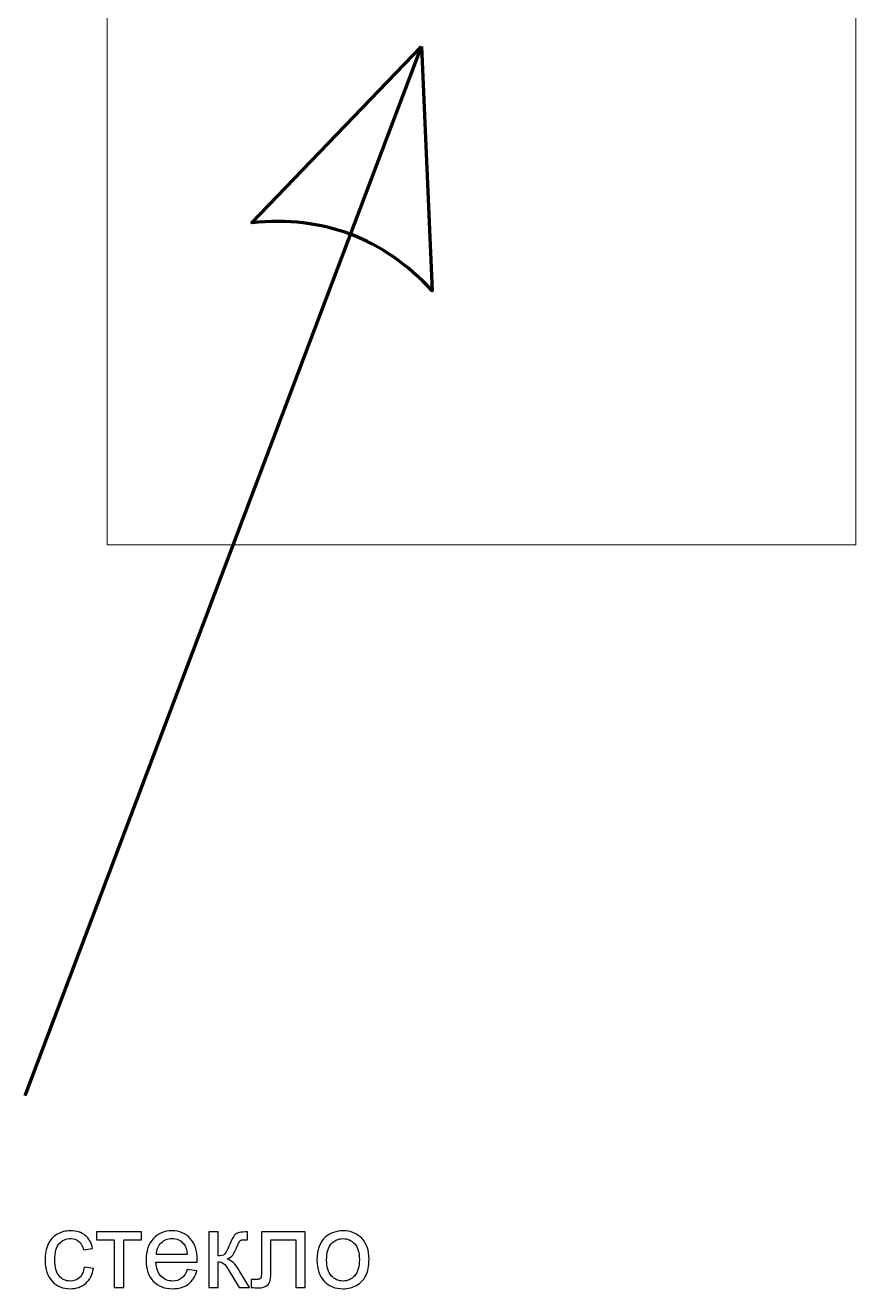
# Model space of a CAD drawing. Header units: millimetres. Extents: x -757 to 1128, y -558 to 127.
# Drawn here: x 139.8 to 205.4, y -208.8 to -108.9 of the extents above; entities that cross this region are included whole.
import ezdxf

# ---------------------------------------------------------------- set-up
doc = ezdxf.new("R2010")
doc.units = ezdxf.units.MM
doc.header["$MEASUREMENT"] = 0
doc.layers.add('Layer 1', color=7, linetype='Continuous')

msp = doc.modelspace()

# ---------------------------------------------------------------- linework, layer by layer
at = {"layer": 'Layer 1', "lineweight": 9}
msp.add_open_spline([(146.2316, 82.2434), (146.2316, 82.2434), (205.4316, 82.2434), (205.4316, 82.2434), (205.4316, 82.2434), (205.4316, 82.2434), (205.4316, -149.9565), (205.4316, -149.9565), (205.4316, -149.9565), (205.4316, -149.9565), (146.2316, -149.9565), (146.2316, -149.9565), (146.2316, -149.9565), (146.2316, -149.9565), (146.2316, 82.2434), (146.2316, 82.2434)], degree=3, knots=[0, 0, 0, 0, 0.2, 0.2, 0.2, 0.2, 0.4, 0.4, 0.4, 0.4, 0.6, 0.6, 0.6, 0.6, 1, 1, 1, 1], dxfattribs=at)
at = {"layer": 'Layer 1', "lineweight": 200}
msp.add_open_spline([(139.7561, -193.5233), (139.7561, -193.5233), (171.0828, -110.5499), (171.0828, -110.5499)], degree=3, dxfattribs=at)
msp.add_open_spline([(171.0828, -110.5499), (171.0828, -110.5499), (157.6738, -124.4923), (157.6738, -124.4923), (157.6738, -124.4923), (163.3235, -123.9103), (168.076, -125.7047), (171.9314, -129.8753), (171.9314, -129.8753), (171.9314, -129.8753), (171.0828, -110.5499), (171.0828, -110.5499)], degree=3, knots=[0, 0, 0, 0, 0.25, 0.25, 0.25, 0.25, 0.5, 0.5, 0.5, 0.5, 1, 1, 1, 1], dxfattribs=at)
at = {"layer": 'Layer 1'}
for points, knots in [([(144.4173, -207.0957), (144.4173, -207.0957), (145.1454, -207.1973), (145.1454, -207.1973), (145.1454, -207.1973), (145.065, -207.6983), (144.8618, -208.0892), (144.533, -208.3728), (144.533, -208.3728), (144.2042, -208.6564), (143.7992, -208.7975), (143.3209, -208.7975), (143.3209, -208.7975), (142.7212, -208.7975), (142.2385, -208.6014), (141.8745, -208.2091), (141.8745, -208.2091), (141.509, -207.8168), (141.327, -207.2552), (141.327, -206.5242), (141.327, -206.5242), (141.327, -206.0501), (141.406, -205.6366), (141.5626, -205.281), (141.5626, -205.281), (141.7193, -204.9268), (141.9577, -204.6601), (142.2795, -204.4838), (142.2795, -204.4838), (142.5998, -204.3059), (142.9483, -204.217), (143.3265, -204.217), (143.3265, -204.217), (143.8021, -204.217), (144.1929, -204.337), (144.4949, -204.5783), (144.4949, -204.5783), (144.7983, -204.8196), (144.993, -205.1625), (145.0777, -205.6056), (145.0777, -205.6056), (145.0777, -205.6056), (144.358, -205.7157), (144.358, -205.7157), (144.358, -205.7157), (144.2889, -205.4207), (144.1675, -205.1992), (143.9912, -205.0496), (143.9912, -205.0496), (143.8162, -204.9014), (143.6045, -204.8267), (143.3562, -204.8267), (143.3562, -204.8267), (142.9808, -204.8267), (142.676, -204.9607), (142.4403, -205.2288), (142.4403, -205.2288), (142.2061, -205.4983), (142.089, -205.9217), (142.089, -206.5031), (142.089, -206.5031), (142.089, -207.0929), (142.2019, -207.5205), (142.4276, -207.7872), (142.4276, -207.7872), (142.6548, -208.0539), (142.9498, -208.1879), (143.3124, -208.1879), (143.3124, -208.1879), (143.6059, -208.1879), (143.85, -208.099), (144.0448, -207.9198), (144.0448, -207.9198), (144.2409, -207.742), (144.3651, -207.4669), (144.4173, -207.0957)], [0, 0, 0, 0, 0.05, 0.05, 0.05, 0.05, 0.1, 0.1, 0.1, 0.1, 0.15, 0.15, 0.15, 0.15, 0.2, 0.2, 0.2, 0.2, 0.25, 0.25, 0.25, 0.25, 0.3, 0.3, 0.3, 0.3, 0.35, 0.35, 0.35, 0.35, 0.4, 0.4, 0.4, 0.4, 0.45, 0.45, 0.45, 0.45, 0.5, 0.5, 0.5, 0.5, 0.55, 0.55, 0.55, 0.55, 0.6, 0.6, 0.6, 0.6, 0.65, 0.65, 0.65, 0.65, 0.7, 0.7, 0.7, 0.7, 0.75, 0.75, 0.75, 0.75, 0.8, 0.8, 0.8, 0.8, 0.85, 0.85, 0.85, 0.85, 0.9, 0.9, 0.9, 0.9, 1, 1, 1, 1]), ([(145.391, -204.3102), (145.391, -204.3102), (148.947, -204.3102), (148.947, -204.3102), (148.947, -204.3102), (148.947, -204.3102), (148.947, -204.9283), (148.947, -204.9283), (148.947, -204.9283), (148.947, -204.9283), (147.5416, -204.9283), (147.5416, -204.9283), (147.5416, -204.9283), (147.5416, -204.9283), (147.5416, -208.7044), (147.5416, -208.7044), (147.5416, -208.7044), (147.5416, -208.7044), (146.7965, -208.7044), (146.7965, -208.7044), (146.7965, -208.7044), (146.7965, -208.7044), (146.7965, -204.9283), (146.7965, -204.9283), (146.7965, -204.9283), (146.7965, -204.9283), (145.391, -204.9283), (145.391, -204.9283), (145.391, -204.9283), (145.391, -204.9283), (145.391, -204.3102), (145.391, -204.3102)], [0, 0, 0, 0, 0.1111111, 0.1111111, 0.1111111, 0.1111111, 0.2222222, 0.2222222, 0.2222222, 0.2222222, 0.3333333, 0.3333333, 0.3333333, 0.3333333, 0.4444444, 0.4444444, 0.4444444, 0.4444444, 0.5555556, 0.5555556, 0.5555556, 0.5555556, 0.6666667, 0.6666667, 0.6666667, 0.6666667, 0.7777778, 0.7777778, 0.7777778, 0.7777778, 1, 1, 1, 1]), ([(152.5609, -207.282), (152.5609, -207.282), (153.3314, -207.3836), (153.3314, -207.3836), (153.3314, -207.3836), (153.2114, -207.8309), (152.9871, -208.1795), (152.6597, -208.4264), (152.6597, -208.4264), (152.3323, -208.6734), (151.9146, -208.7975), (151.4052, -208.7975), (151.4052, -208.7975), (150.7646, -208.7975), (150.2566, -208.6), (149.8812, -208.2049), (149.8812, -208.2049), (149.5058, -207.8112), (149.3182, -207.2566), (149.3182, -206.544), (149.3182, -206.544), (149.3182, -205.8074), (149.5073, -205.2345), (149.8868, -204.8281), (149.8868, -204.8281), (150.2664, -204.4202), (150.7589, -204.217), (151.3643, -204.217), (151.3643, -204.217), (151.9499, -204.217), (152.4283, -204.416), (152.7994, -204.8154), (152.7994, -204.8154), (153.1705, -205.2147), (153.3568, -205.7763), (153.3568, -206.5002), (153.3568, -206.5002), (153.3568, -206.544), (153.3554, -206.6103), (153.3526, -206.6978), (153.3526, -206.6978), (153.3526, -206.6978), (150.0802, -206.6978), (150.0802, -206.6978), (150.0802, -206.6978), (150.1084, -207.179), (150.2439, -207.5487), (150.4894, -207.8041), (150.4894, -207.8041), (150.7335, -208.0595), (151.0397, -208.1879), (151.4052, -208.1879), (151.4052, -208.1879), (151.6776, -208.1879), (151.9104, -208.116), (152.1023, -207.972), (152.1023, -207.972), (152.2956, -207.8281), (152.448, -207.5981), (152.5609, -207.282)], [0, 0, 0, 0, 0.0625, 0.0625, 0.0625, 0.0625, 0.125, 0.125, 0.125, 0.125, 0.1875, 0.1875, 0.1875, 0.1875, 0.25, 0.25, 0.25, 0.25, 0.3125, 0.3125, 0.3125, 0.3125, 0.375, 0.375, 0.375, 0.375, 0.4375, 0.4375, 0.4375, 0.4375, 0.5, 0.5, 0.5, 0.5, 0.5625, 0.5625, 0.5625, 0.5625, 0.625, 0.625, 0.625, 0.625, 0.6875, 0.6875, 0.6875, 0.6875, 0.75, 0.75, 0.75, 0.75, 0.8125, 0.8125, 0.8125, 0.8125, 0.875, 0.875, 0.875, 0.875, 1, 1, 1, 1]), ([(150.1225, -206.0882), (150.1225, -206.0882), (152.5694, -206.0882), (152.5694, -206.0882), (152.5694, -206.0882), (152.5369, -205.7185), (152.4424, -205.4419), (152.2886, -205.257), (152.2886, -205.257), (152.0529, -204.9706), (151.7453, -204.8267), (151.3685, -204.8267), (151.3685, -204.8267), (151.027, -204.8267), (150.7406, -204.941), (150.5077, -205.1696), (150.5077, -205.1696), (150.2763, -205.3982), (150.1479, -205.7044), (150.1225, -206.0882)], [0, 0, 0, 0, 0.1666667, 0.1666667, 0.1666667, 0.1666667, 0.3333333, 0.3333333, 0.3333333, 0.3333333, 0.5, 0.5, 0.5, 0.5, 0.6666667, 0.6666667, 0.6666667, 0.6666667, 1, 1, 1, 1]), ([(154.2641, -204.3102), (154.2641, -204.3102), (155.0092, -204.3102), (155.0092, -204.3102), (155.0092, -204.3102), (155.0092, -204.3102), (155.0092, -206.2067), (155.0092, -206.2067), (155.0092, -206.2067), (155.2463, -206.2067), (155.4128, -206.1616), (155.5087, -206.0698), (155.5087, -206.0698), (155.6033, -205.9795), (155.743, -205.7157), (155.9293, -205.2768), (155.9293, -205.2768), (156.076, -204.9297), (156.1945, -204.7011), (156.2849, -204.591), (156.2849, -204.591), (156.3766, -204.4809), (156.481, -204.4061), (156.5995, -204.368), (156.5995, -204.368), (156.7195, -204.3299), (156.91, -204.3102), (157.171, -204.3102), (157.171, -204.3102), (157.171, -204.3102), (157.3206, -204.3102), (157.3206, -204.3102), (157.3206, -204.3102), (157.3206, -204.3102), (157.3206, -204.924), (157.3206, -204.924), (157.3206, -204.924), (157.3206, -204.924), (157.1132, -204.9198), (157.1132, -204.9198), (157.1132, -204.9198), (156.917, -204.9198), (156.7914, -204.9494), (156.7364, -205.0073), (156.7364, -205.0073), (156.6786, -205.068), (156.5897, -205.2486), (156.4711, -205.5491), (156.4711, -205.5491), (156.3582, -205.837), (156.2552, -206.036), (156.1607, -206.146), (156.1607, -206.146), (156.0675, -206.2561), (155.9222, -206.3563), (155.7261, -206.448), (155.7261, -206.448), (156.0464, -206.5341), (156.3625, -206.8318), (156.6729, -207.3427), (156.6729, -207.3427), (156.6729, -207.3427), (157.4899, -208.7044), (157.4899, -208.7044), (157.4899, -208.7044), (157.4899, -208.7044), (156.6715, -208.7044), (156.6715, -208.7044), (156.6715, -208.7044), (156.6715, -208.7044), (155.8658, -207.3469), (155.8658, -207.3469), (155.8658, -207.3469), (155.7035, -207.0717), (155.5624, -206.8911), (155.4424, -206.8036), (155.4424, -206.8036), (155.3211, -206.7161), (155.1771, -206.6724), (155.0092, -206.6724), (155.0092, -206.6724), (155.0092, -206.6724), (155.0092, -208.7044), (155.0092, -208.7044), (155.0092, -208.7044), (155.0092, -208.7044), (154.2641, -208.7044), (154.2641, -208.7044), (154.2641, -208.7044), (154.2641, -208.7044), (154.2641, -204.3102), (154.2641, -204.3102)], [0, 0, 0, 0, 0.0416667, 0.0416667, 0.0416667, 0.0416667, 0.0833333, 0.0833333, 0.0833333, 0.0833333, 0.125, 0.125, 0.125, 0.125, 0.1666667, 0.1666667, 0.1666667, 0.1666667, 0.2083333, 0.2083333, 0.2083333, 0.2083333, 0.25, 0.25, 0.25, 0.25, 0.2916667, 0.2916667, 0.2916667, 0.2916667, 0.3333333, 0.3333333, 0.3333333, 0.3333333, 0.375, 0.375, 0.375, 0.375, 0.4166667, 0.4166667, 0.4166667, 0.4166667, 0.4583333, 0.4583333, 0.4583333, 0.4583333, 0.5, 0.5, 0.5, 0.5, 0.5416667, 0.5416667, 0.5416667, 0.5416667, 0.5833333, 0.5833333, 0.5833333, 0.5833333, 0.625, 0.625, 0.625, 0.625, 0.6666667, 0.6666667, 0.6666667, 0.6666667, 0.7083333, 0.7083333, 0.7083333, 0.7083333, 0.75, 0.75, 0.75, 0.75, 0.7916667, 0.7916667, 0.7916667, 0.7916667, 0.8333333, 0.8333333, 0.8333333, 0.8333333, 0.875, 0.875, 0.875, 0.875, 0.9166667, 0.9166667, 0.9166667, 0.9166667, 1, 1, 1, 1]), ([(158.4354, -204.3102), (158.4354, -204.3102), (161.8983, -204.3102), (161.8983, -204.3102), (161.8983, -204.3102), (161.8983, -204.3102), (161.8983, -208.7002), (161.8983, -208.7002), (161.8983, -208.7002), (161.8983, -208.7002), (161.1532, -208.7002), (161.1532, -208.7002), (161.1532, -208.7002), (161.1532, -208.7002), (161.1532, -204.9283), (161.1532, -204.9283), (161.1532, -204.9283), (161.1532, -204.9283), (159.1804, -204.9283), (159.1804, -204.9283), (159.1804, -204.9283), (159.1804, -204.9283), (159.1804, -207.1141), (159.1804, -207.1141), (159.1804, -207.1141), (159.1804, -207.6235), (159.1635, -207.9593), (159.1311, -208.123), (159.1311, -208.123), (159.0972, -208.2853), (159.0069, -208.4264), (158.8587, -208.5478), (158.8587, -208.5478), (158.7091, -208.6691), (158.4946, -208.7298), (158.2138, -208.7298), (158.2138, -208.7298), (158.0403, -208.7298), (157.8399, -208.7185), (157.6141, -208.6973), (157.6141, -208.6973), (157.6141, -208.6973), (157.6141, -208.0779), (157.6141, -208.0779), (157.6141, -208.0779), (157.6141, -208.0779), (157.9401, -208.0779), (157.9401, -208.0779), (157.9401, -208.0779), (158.0939, -208.0779), (158.2039, -208.0623), (158.2703, -208.0299), (158.2703, -208.0299), (158.3366, -207.9988), (158.3803, -207.948), (158.4029, -207.8789), (158.4029, -207.8789), (158.4241, -207.8098), (158.4354, -207.5854), (158.4354, -207.2058), (158.4354, -207.2058), (158.4354, -207.2058), (158.4354, -204.3102), (158.4354, -204.3102)], [0, 0, 0, 0, 0.0588235, 0.0588235, 0.0588235, 0.0588235, 0.1176471, 0.1176471, 0.1176471, 0.1176471, 0.1764706, 0.1764706, 0.1764706, 0.1764706, 0.2352941, 0.2352941, 0.2352941, 0.2352941, 0.2941176, 0.2941176, 0.2941176, 0.2941176, 0.3529412, 0.3529412, 0.3529412, 0.3529412, 0.4117647, 0.4117647, 0.4117647, 0.4117647, 0.4705882, 0.4705882, 0.4705882, 0.4705882, 0.5294118, 0.5294118, 0.5294118, 0.5294118, 0.5882353, 0.5882353, 0.5882353, 0.5882353, 0.6470588, 0.6470588, 0.6470588, 0.6470588, 0.7058824, 0.7058824, 0.7058824, 0.7058824, 0.7647059, 0.7647059, 0.7647059, 0.7647059, 0.8235294, 0.8235294, 0.8235294, 0.8235294, 0.8823529, 0.8823529, 0.8823529, 0.8823529, 1, 1, 1, 1]), ([(162.8267, -206.5073), (162.8267, -205.6959), (163.0525, -205.0948), (163.5054, -204.7039), (163.5054, -204.7039), (163.8822, -204.3793), (164.3437, -204.217), (164.8869, -204.217), (164.8869, -204.217), (165.4895, -204.217), (165.9834, -204.4146), (166.3672, -204.8097), (166.3672, -204.8097), (166.7496, -205.2034), (166.9415, -205.7495), (166.9415, -206.4452), (166.9415, -206.4452), (166.9415, -207.0096), (166.8569, -207.4527), (166.6875, -207.7759), (166.6875, -207.7759), (166.5182, -208.099), (166.2712, -208.3502), (165.9467, -208.5294), (165.9467, -208.5294), (165.6235, -208.7086), (165.2693, -208.7975), (164.8869, -208.7975), (164.8869, -208.7975), (164.2717, -208.7975), (163.775, -208.6014), (163.3954, -208.2077), (163.3954, -208.2077), (163.0158, -207.814), (162.8267, -207.2467), (162.8267, -206.5073)], [0, 0, 0, 0, 0.1, 0.1, 0.1, 0.1, 0.2, 0.2, 0.2, 0.2, 0.3, 0.3, 0.3, 0.3, 0.4, 0.4, 0.4, 0.4, 0.5, 0.5, 0.5, 0.5, 0.6, 0.6, 0.6, 0.6, 0.7, 0.7, 0.7, 0.7, 0.8, 0.8, 0.8, 0.8, 1, 1, 1, 1]), ([(163.5887, -206.5087), (163.5887, -207.0703), (163.7115, -207.4908), (163.957, -207.7688), (163.957, -207.7688), (164.204, -208.0482), (164.513, -208.1879), (164.8869, -208.1879), (164.8869, -208.1879), (165.2566, -208.1879), (165.5643, -208.0482), (165.8112, -207.7674), (165.8112, -207.7674), (166.0567, -207.4866), (166.1795, -207.059), (166.1795, -206.4847), (166.1795, -206.4847), (166.1795, -205.9428), (166.0553, -205.5322), (165.8084, -205.2542), (165.8084, -205.2542), (165.5614, -204.9748), (165.2538, -204.8351), (164.8869, -204.8351), (164.8869, -204.8351), (164.513, -204.8351), (164.204, -204.9734), (163.957, -205.2514), (163.957, -205.2514), (163.7115, -205.5294), (163.5887, -205.9485), (163.5887, -206.5087)], [0, 0, 0, 0, 0.1111111, 0.1111111, 0.1111111, 0.1111111, 0.2222222, 0.2222222, 0.2222222, 0.2222222, 0.3333333, 0.3333333, 0.3333333, 0.3333333, 0.4444444, 0.4444444, 0.4444444, 0.4444444, 0.5555556, 0.5555556, 0.5555556, 0.5555556, 0.6666667, 0.6666667, 0.6666667, 0.6666667, 0.7777778, 0.7777778, 0.7777778, 0.7777778, 1, 1, 1, 1])]:
    msp.add_open_spline(points, degree=3, knots=knots, dxfattribs=at)

doc.saveas('drawing.dxf')
